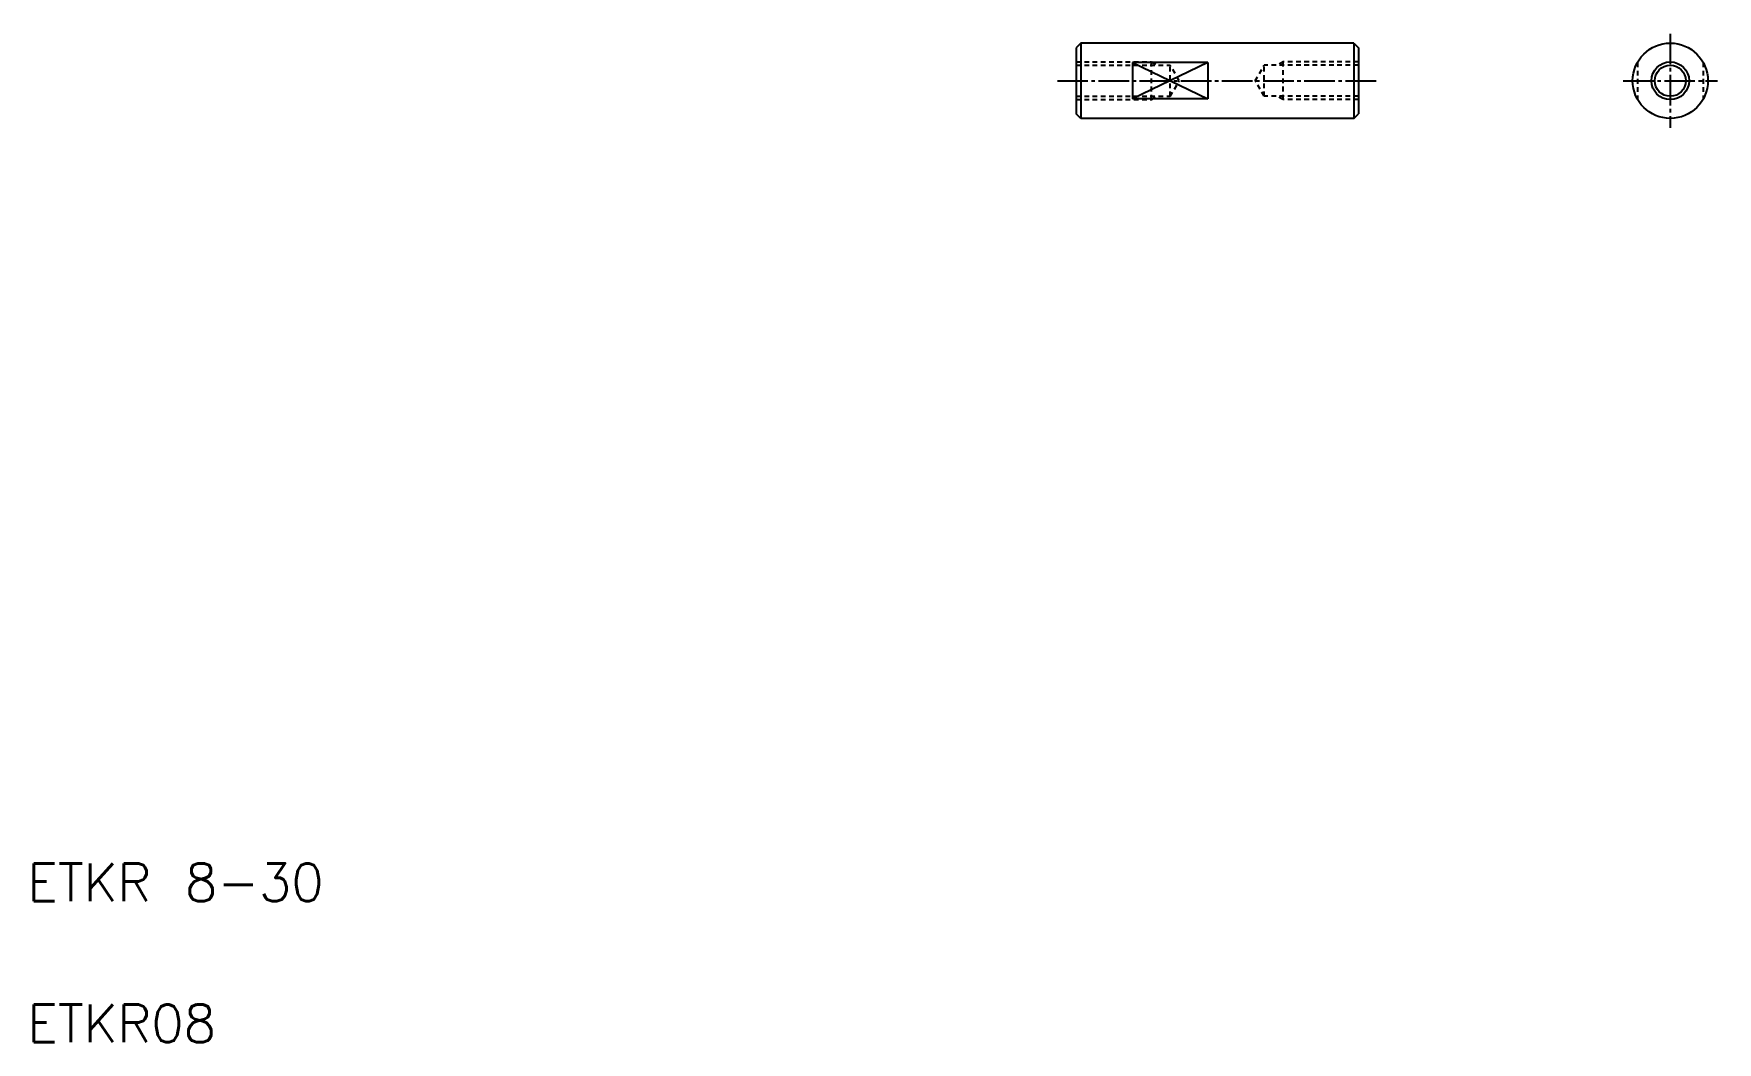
# Model space of a CAD drawing. Extents: x 11 to 190, y 10 to 117.
import ezdxf

# ---------------------------------------------------------------- set-up
doc = ezdxf.new("R2010")
doc.units = 0
doc.header["$LTSCALE"] = 0.25
doc.linetypes.add('CENTER', pattern=[17.5, 13, -1.5, 1.5, -1.5])
doc.linetypes.add('DASHED', pattern=[3.5, 2, -1.5])
doc.layers.get('0').update_dxf_attribs({"linetype": 'CONTINUOUS'})
doc.layers.add('CENTER', color=1, linetype='CENTER')
doc.styles.get("Standard").update_dxf_attribs({"font": 'txt', "bigfont": 'BIGFONT'})

msp = doc.modelspace()

# ---------------------------------------------------------------- linework, layer by layer
at = {"linetype": 'CONTINUOUS'}
for p, q in [((121.99, 116.16), (121.49, 115.66)), ((121.49, 115.66), (121.49, 108.66)), ((150.99, 116.16), (151.49, 115.66)), ((151.49, 115.66), (151.49, 108.66)), ((127.49, 114.1), (127.49, 110.23)), ((135.49, 114.1), (135.49, 110.23)), ((121.99, 108.16), (121.49, 108.66)), ((150.99, 108.16), (151.49, 108.66))]:
    msp.add_line(p, q, dxfattribs=at)
for p, q in [((150.99, 116.16), (121.99, 116.16)), ((121.99, 116.16), (121.99, 108.16)), ((150.99, 116.16), (150.99, 108.16)), ((151.11, 116.04), (151.11, 116.04)), ((151.24, 115.91), (151.24, 115.91)), ((135.49, 114.1), (127.49, 114.1)), ((135.49, 110.23), (127.49, 110.23)), ((150.99, 108.16), (121.99, 108.16))]:
    msp.add_line(p, q)
at = {"color": 3, "linetype": 'DASHED'}
for p, q in [((121.49, 114.16), (129.49, 114.16)), ((121.49, 113.81), (131.49, 113.81)), ((129.49, 110.16), (129.49, 114.16)), ((129.49, 114.16), (130.09, 113.81)), ((132.44, 112.16), (131.49, 113.81)), ((131.49, 110.51), (131.49, 113.81)), ((140.53, 112.16), (141.49, 113.81)), ((151.49, 113.81), (141.49, 113.81)), ((141.49, 110.51), (141.49, 113.81)), ((143.49, 114.16), (142.88, 113.81)), ((151.49, 114.16), (143.49, 114.16)), ((143.49, 110.16), (143.49, 114.16)), ((181.14, 114.1), (181.14, 110.23)), ((188.14, 114.1), (188.14, 110.23)), ((131.49, 110.51), (132.44, 112.16)), ((141.49, 110.51), (140.53, 112.16)), ((121.49, 110.51), (131.49, 110.51)), ((121.49, 110.16), (129.49, 110.16)), ((129.49, 110.16), (130.09, 110.51)), ((151.49, 110.51), (141.49, 110.51)), ((143.49, 110.16), (142.88, 110.51)), ((151.49, 110.16), (143.49, 110.16))]:
    msp.add_line(p, q, dxfattribs=at)
at = {"color": 3}
for p, q in [((127.49, 114.1), (135.49, 110.23)), ((135.49, 114.1), (127.49, 110.23))]:
    msp.add_line(p, q, dxfattribs=at)
msp.add_circle((184.64, 112.16), 4)
at = {"color": 3, "linetype": 'CONTINUOUS'}
msp.add_circle((184.64, 112.16), 2, dxfattribs=at)
at = {"linetype": 'CONTINUOUS'}
msp.add_circle((184.64, 112.16), 1.65, dxfattribs=at)
at = {"layer": 'CENTER', "color": 1, "linetype": 'CENTER'}
for p, q in [((184.64, 117.16), (184.64, 107.16)), ((119.49, 112.16), (153.49, 112.16)), ((179.64, 112.16), (189.64, 112.16))]:
    msp.add_line(p, q, dxfattribs=at)

# ---------------------------------------------------------------- texts
for s, p in [('ETKR 8-30', (10, 25)), ('ETKR08', (10, 10))]:
    msp.add_text(s, height=4).set_placement(p)

doc.saveas('drawing.dxf')
